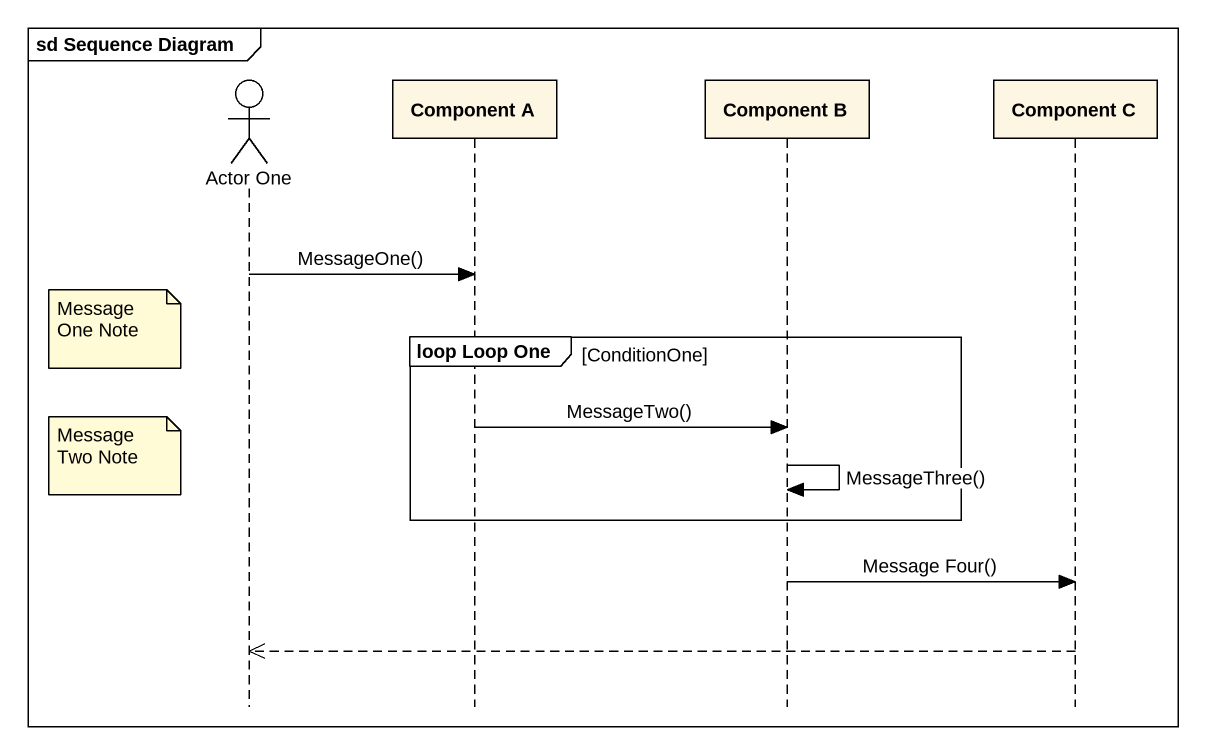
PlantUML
@startuml
mainframe sd Sequence Diagram
hide footbox
actor "Actor One" as Actor_One
participant "Component A" as Component_A
participant "Component B" as Component_B
participant "Component C" as Component_C

Actor_One -> Component_A : MessageOne()
note left of Actor_One : MessageOne Note
group loop Loop One [ConditionOne]
  Component_A -> Component_B : MessageTwo()
  note left of Actor_One : MessageTwo Note
  Component_B -> Component_B : MessageThree()
end
Component_B -> Component_C : Message Four()
Component_C -->> Actor_One
@enduml
